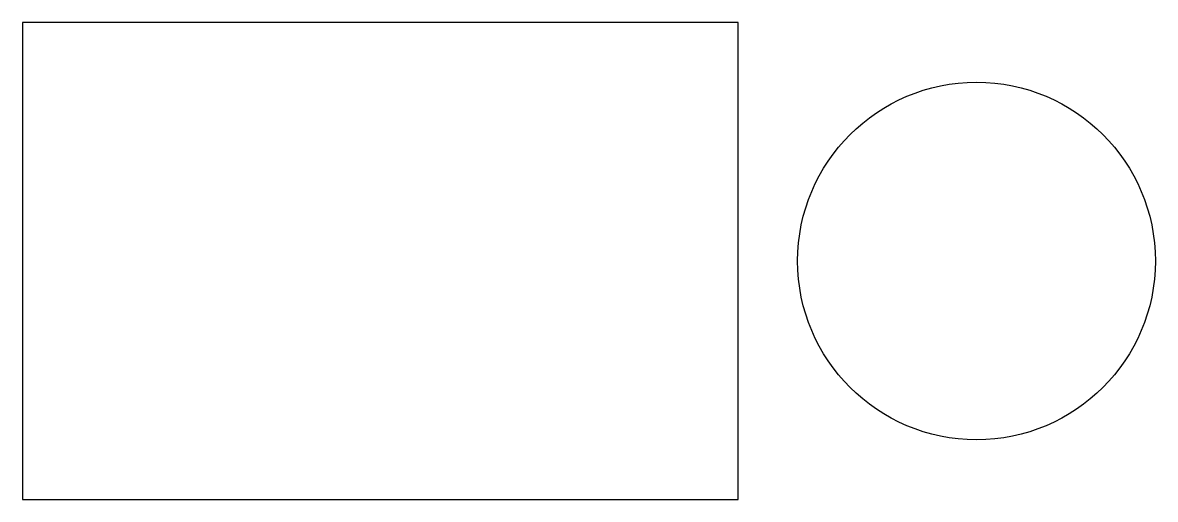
# Model space of a CAD drawing. Header units: metres. Extents: x 0 to 950, y 0 to 400.
import ezdxf

# ---------------------------------------------------------------- set-up
doc = ezdxf.new("R2010")
doc.units = ezdxf.units.M

msp = doc.modelspace()

# ---------------------------------------------------------------- linework, layer by layer
msp.add_lwpolyline([(0, 0), (600, 0), (600, 400), (0, 400), (0, 0)])
msp.add_circle((800, 200), 150)

doc.saveas('drawing.dxf')
